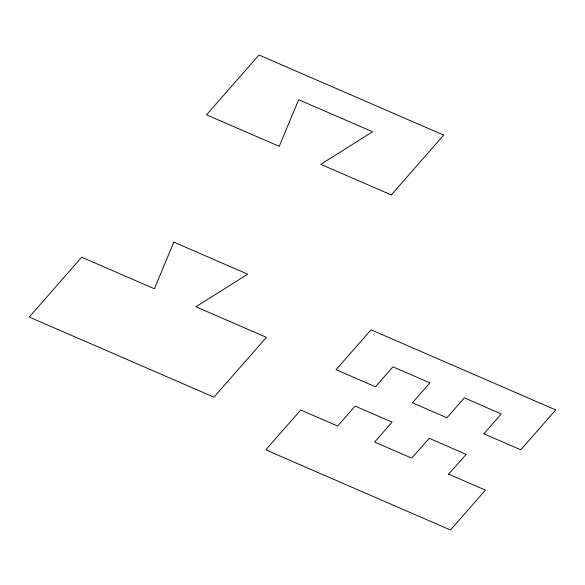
<?xml version="1.0" encoding="UTF-8"?>
<svg xmlns="http://www.w3.org/2000/svg" width="585" height="585" viewBox="0 0 585 585"><rect width="100%" height="100%" fill="white"/><g stroke="black" fill="none" stroke-linecap="round" stroke-linejoin="round"><path stroke-width="0.88" d="M391.255 194.944L443.701 135.128L258.987 55.005L206.542 114.821L279.235 146.338L298.686 99.728L372.572 131.779L320.763 164.348L391.263 194.929M483.736 433.916L501.213 413.983L464.388 397.822L446.911 417.763L412.41 402.794L429.895 382.861L392.952 366.832L375.468 386.773L336.075 369.683L371.036 329.808L555.75 409.931L520.789 449.806L483.853 433.785M448.505 474.274L466.15 454.406L429.28 438.297L411.657 458.143L374.619 442.041L392.104 422.107L355.161 406.078L337.677 426.019L300.734 409.997L265.773 449.872L450.479 529.995L485.448 490.113L448.622 474.142M173.833 242.139L154.374 288.749L81.695 257.224L29.25 317.041L213.964 397.164L266.409 337.34L195.902 306.759L247.718 274.189L173.833 242.139"/></g></svg>
